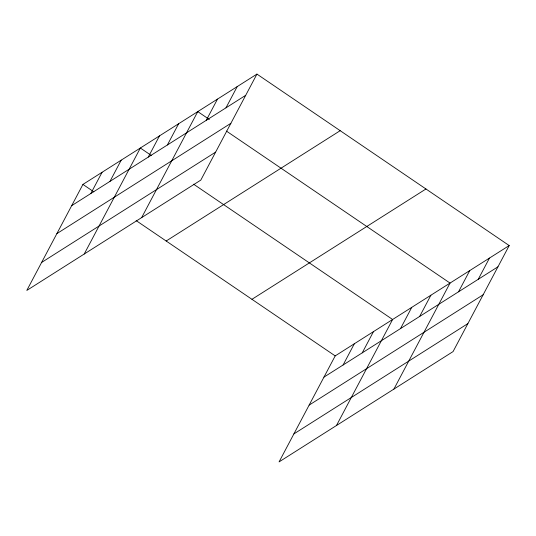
<?xml version="1.0" encoding="UTF-8"?>
<svg xmlns="http://www.w3.org/2000/svg" width="536" height="536" viewBox="0 0 536 536"><rect width="100%" height="100%" fill="white"/><g stroke="black" fill="none" stroke-linecap="round" stroke-linejoin="round"><path stroke-width="0.8" d="M256.938 74.095L82.933 184.418L26.8 290.432L200.806 180.103L256.938 74.095L509.2 245.568L453.067 351.583L279.062 461.905L335.194 355.897L509.2 245.568M90.832 193.509L102.068 172.284M109.974 181.376L121.21 160.15M84.219 254.024L140.352 148.01L151.273 155.433M148.251 157.102L159.494 135.876M167.393 144.968L178.635 123.742M141.645 217.616L197.777 111.602L209.375 119.488M206.253 120.332L217.495 99.1M225.978 107.823L237.214 86.598M343.094 364.989L354.336 343.757M362.236 352.849L373.471 331.623M336.487 425.497L392.613 319.49L193.576 184.19M400.519 328.581L411.755 307.349M419.655 316.448L430.897 295.215M393.906 389.089L450.039 283.082L226.433 131.086M458.521 291.805L469.757 270.58M478.239 279.303L489.482 258.071M71.69 205.65L245.696 95.321M56.876 233.629L230.882 123.3M41.614 262.452L215.619 152.124M166.173 241.006L340.186 130.684M251.947 299.309L425.953 188.98M323.952 377.123L497.957 266.801M309.138 405.102L483.144 294.773M293.875 433.925L467.881 323.603M82.933 184.418L93.847 191.841M136.151 220.598L335.194 355.897"/></g></svg>
